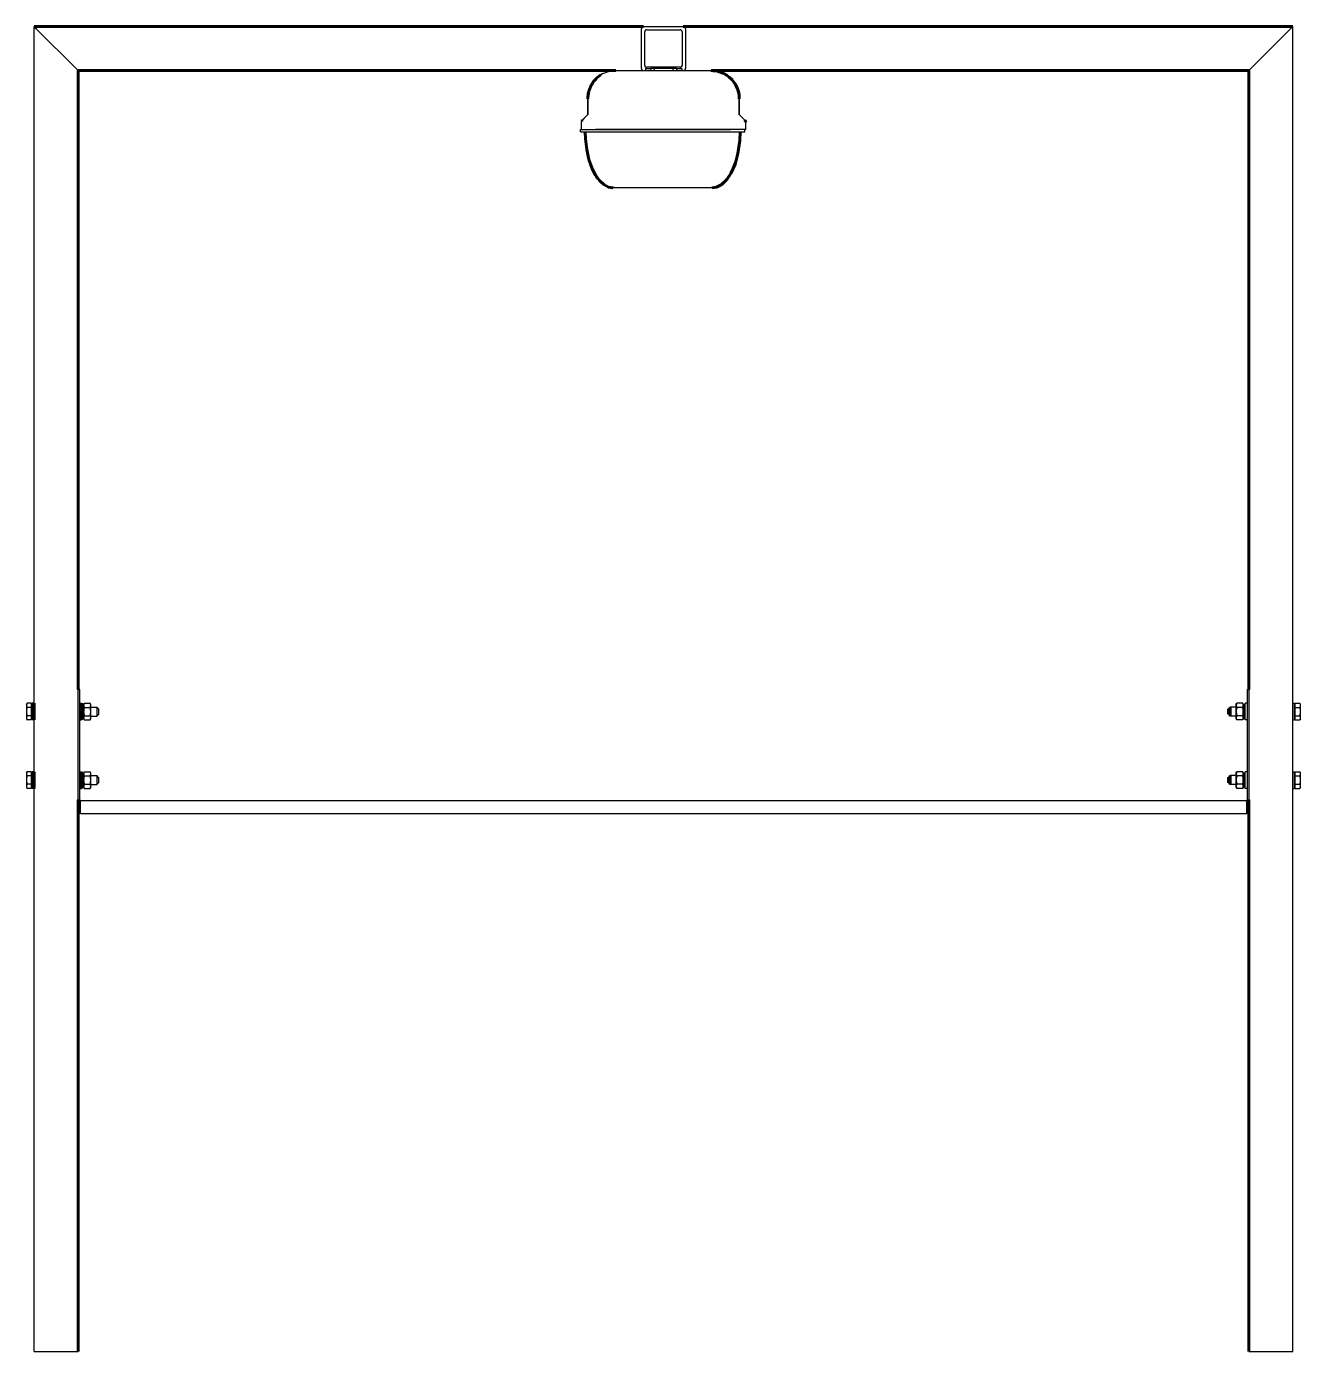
# Model space of a CAD drawing. Header units: millimetres. Extents: x -525 to 1904, y -2323 to 1284.
# Drawn here: x -521 to 633, y 84 to 1284 of the extents above; entities that cross this region are included whole.
import ezdxf

# ---------------------------------------------------------------- set-up
doc = ezdxf.new("R2010")
doc.units = ezdxf.units.MM
doc.linetypes.add('K5LT_BASIC', pattern=[0])
doc.layers.add('Системный слой (1)', color=7, linetype='Continuous', true_color=0x909090)

# ---------------------------------------------------------------- blocks, each defined once
blk = doc.blocks.new('U0')
at = {"layer": 'Системный слой (1)', "color": 5, "linetype": 'K5LT_BASIC', "lineweight": 60, "true_color": 0x0000ff}
for p, q in [((567.4, 601.7), (567.4, 604.1)), ((567.4, 599.3), (567.4, 601.7))]:
    blk.add_line(p, q, dxfattribs=at)
blk = doc.blocks.new('U1')
at = {"layer": 'Системный слой (1)', "color": 5, "linetype": 'K5LT_BASIC', "lineweight": 60, "true_color": 0x0000ff}
for p, q in [((569, 601.7), (569, 605.7)), ((569, 597.7), (569, 601.7))]:
    blk.add_line(p, q, dxfattribs=at)
blk = doc.blocks.new('U9')
at = {"layer": 'Системный слой (1)', "color": 5, "linetype": 'K5LT_BASIC', "lineweight": 60, "true_color": 0x0000ff}
for p, q in [((-514.2, 601.7), (-514.2, 609.2)), ((-514.2, 594.2), (-514.2, 601.7))]:
    blk.add_line(p, q, dxfattribs=at)
blk = doc.blocks.new('U10')
at = {"layer": 'Системный слой (1)', "color": 5, "linetype": 'K5LT_BASIC', "lineweight": 60, "true_color": 0x0000ff}
for p, q in [((-515.8, 601.7), (-515.8, 609.2)), ((-515.8, 594.2), (-515.8, 601.7))]:
    blk.add_line(p, q, dxfattribs=at)
blk = doc.blocks.new('U13')
at = {"layer": 'Системный слой (1)', "color": 5, "linetype": 'K5LT_BASIC', "lineweight": 60, "true_color": 0x0000ff}
for p, q in [((-514.2, 663.7), (-514.2, 671.2)), ((-514.2, 656.2), (-514.2, 663.7))]:
    blk.add_line(p, q, dxfattribs=at)
blk = doc.blocks.new('U14')
at = {"layer": 'Системный слой (1)', "color": 5, "linetype": 'K5LT_BASIC', "lineweight": 60, "true_color": 0x0000ff}
for p, q in [((-515.8, 663.7), (-515.8, 671.2)), ((-515.8, 656.2), (-515.8, 663.7))]:
    blk.add_line(p, q, dxfattribs=at)
blk = doc.blocks.new('U15')
at = {"layer": 'Системный слой (1)', "color": 5, "linetype": 'K5LT_BASIC', "lineweight": 60, "true_color": 0x0000ff}
for p, q in [((125.2, 1188.8), (124.9, 1180.9)), ((124.9, 1180.9), (123.2, 1169.1)), ((123.2, 1169.1), (120.6, 1159.5)), ((120.6, 1159.5), (116.8, 1151)), ((108.1, 1140.8), (103.9, 1138.7)), ((112.7, 1145), (108.1, 1140.8)), ((116.8, 1151), (112.7, 1145)), ((103.9, 1138.7), (99.8, 1138))]:
    blk.add_line(p, q, dxfattribs=at)
blk = doc.blocks.new('U16')
at = {"layer": 'Системный слой (1)', "color": 5, "linetype": 'K5LT_BASIC', "lineweight": 60, "true_color": 0x0000ff}
for p, q in [((-8.7, 1155.3), (-10.7, 1160.5)), ((-6.3, 1150.5), (-8.7, 1155.3)), ((-4.8, 1148.2), (-6.3, 1150.5)), ((-4.1, 1147.1), (-4.8, 1148.2)), ((-3.7, 1146.5), (-4.1, 1147.1)), ((-3.5, 1146.3), (-3.7, 1146.5)), ((-3.3, 1146.1), (-3.5, 1146.3)), ((-3.3, 1146), (-3.3, 1146.1)), ((-3.2, 1146), (-3.3, 1146)), ((-3.3, 1146), (-3.3, 1146)), ((-3.2, 1145.9), (-3.2, 1146)), ((-3.1, 1145.8), (-3.2, 1145.9)), ((-3.2, 1145.9), (-3.2, 1145.9)), ((-3.2, 1145.9), (-3.2, 1145.9)), ((-3.2, 1145.9), (-3.2, 1145.9)), ((-3.2, 1145.9), (-3.2, 1145.9)), ((-3.1, 1145.7), (-3.1, 1145.8)), ((-3.1, 1145.8), (-3.1, 1145.8)), ((-3.1, 1145.8), (-3.1, 1145.8)), ((-3.1, 1145.8), (-3.1, 1145.8)), ((-1.9, 1144.4), (-2, 1144.5)), ((1.7, 1141.1), (-1.9, 1144.4))]:
    blk.add_line(p, q, dxfattribs=at)
blk = doc.blocks.new('U17')
at = {"layer": 'Системный слой (1)', "color": 5, "linetype": 'K5LT_BASIC', "lineweight": 60, "true_color": 0x0000ff}
for p, q in [((-9.3, 1156.7), (-10.7, 1160.5)), ((-6.2, 1150.4), (-7.1, 1152)), ((-4.2, 1147.3), (-5.3, 1148.9))]:
    blk.add_line(p, q, dxfattribs=at)
blk = doc.blocks.new('U18')
at = {"layer": 'Системный слой (1)', "color": 5, "linetype": 'K5LT_BASIC', "lineweight": 60, "true_color": 0x0000ff}
for p, q in [((117.3, 1152), (120.8, 1160.3)), ((108.6, 1141.1), (112.1, 1144.4)), ((112.1, 1144.4), (112.2, 1144.5)), ((113.3, 1145.7), (113.4, 1145.8)), ((113.4, 1145.8), (113.4, 1145.9)), ((113.4, 1145.9), (113.4, 1145.9)), ((113.4, 1145.9), (113.4, 1145.9)), ((113.4, 1145.9), (113.5, 1145.9)), ((113.4, 1145.8), (113.4, 1145.8)), ((113.4, 1145.8), (113.4, 1145.8)), ((113.4, 1145.8), (113.4, 1145.8)), ((113.5, 1146), (113.6, 1146.1)), ((113.5, 1145.9), (113.5, 1146)), ((113.5, 1146), (113.5, 1146)), ((113.5, 1146), (113.5, 1146)), ((113.5, 1145.9), (113.5, 1145.9)), ((113.6, 1146.1), (113.7, 1146.3)), ((113.7, 1146.3), (113.9, 1146.5)), ((113.9, 1146.5), (114, 1146.7)), ((114.5, 1147.3), (115.5, 1148.9))]:
    blk.add_line(p, q, dxfattribs=at)
blk = doc.blocks.new('U19')
at = {"layer": 'Системный слой (1)', "color": 5, "linetype": 'K5LT_BASIC', "lineweight": 60, "true_color": 0x0000ff}
for p, q in [((-14.8, 1182.4), (-15, 1188.8)), ((-13.7, 1172.9), (-14.8, 1182.4)), ((-11.7, 1163.8), (-13.7, 1172.9)), ((-8.9, 1155.7), (-11.7, 1163.8)), ((-5.7, 1149.6), (-8.9, 1155.7)), ((-2.1, 1144.6), (-5.7, 1149.6)), ((1.7, 1141.1), (-2.1, 1144.6)), ((5.9, 1138.8), (1.7, 1141.1)), ((10.4, 1138), (5.9, 1138.8))]:
    blk.add_line(p, q, dxfattribs=at)
blk = doc.blocks.new('U20')
at = {"layer": 'Системный слой (1)', "color": 5, "linetype": 'K5LT_BASIC', "lineweight": 60, "true_color": 0x0000ff}
for p, q in [((-471.1, 671.2), (-471.1, 663.7)), ((-471.1, 663.7), (-471.1, 656.2))]:
    blk.add_line(p, q, dxfattribs=at)
blk = doc.blocks.new('U26')
at = {"layer": 'Системный слой (1)', "color": 5, "linetype": 'K5LT_BASIC', "lineweight": 60, "true_color": 0x0000ff}
for p, q in [((-471.1, 609.2), (-471.1, 601.7)), ((-471.1, 601.7), (-471.1, 594.2))]:
    blk.add_line(p, q, dxfattribs=at)
blk = doc.blocks.new('U27')
at = {"layer": 'Системный слой (1)', "color": 5, "linetype": 'K5LT_BASIC', "lineweight": 60, "true_color": 0x0000ff}
for q in [(129.6, 1199.2), (129.9, 1198.8)]:
    blk.add_line((129.9, 1198.8), q, dxfattribs=at)
blk = doc.blocks.new('U28')
at = {"layer": 'Системный слой (1)', "color": 5, "linetype": 'K5LT_BASIC', "lineweight": 60, "true_color": 0x0000ff}
for start, end in [(57.769, 90), (45.573, 45.8136)]:
    blk.add_arc((99.1, 1218.8), 25.4, start, end, dxfattribs=at)
blk = doc.blocks.new('U29')
at = {"layer": 'Системный слой (1)', "color": 5, "linetype": 'K5LT_BASIC', "lineweight": 60, "true_color": 0x0000ff}
for start, end in [(122.231, 149.4341), (149.4341, 180)]:
    blk.add_arc((12.7, 1218.8), 25.4, start, end, dxfattribs=at)
blk = doc.blocks.new('U30')
at = {"layer": 'Системный слой (1)', "color": 5, "linetype": 'K5LT_BASIC', "lineweight": 60, "true_color": 0x0000ff}
for p, q in [((112.6, 1240.3), (113, 1240)), ((114, 1239.3), (116.8, 1237)), ((118.9, 1234.6), (119.9, 1233.2))]:
    blk.add_line(p, q, dxfattribs=at)
blk = doc.blocks.new('U31')
at = {"layer": 'Системный слой (1)', "color": 5, "linetype": 'K5LT_BASIC', "lineweight": 60, "true_color": 0x0000ff}
for p, q in [((119.9, 1233.2), (118.9, 1234.6)), ((120.9, 1231.8), (120, 1233.1))]:
    blk.add_line(p, q, dxfattribs=at)
blk = doc.blocks.new('U32')
at = {"layer": 'Системный слой (1)', "color": 5, "linetype": 'K5LT_BASIC', "lineweight": 60, "true_color": 0x0000ff}
for start, end in [(57.76895923887196, 57.76904735709063), (0, 57.769)]:
    blk.add_arc((99.1, 1218.8), 25.4, start, end, dxfattribs=at)
blk = doc.blocks.new('U33')
at = {"layer": 'Системный слой (1)', "color": 5, "linetype": 'K5LT_BASIC', "lineweight": 60, "true_color": 0x0000ff}
for q in [(-18.2, 1198.8), (-17.8, 1199.2)]:
    blk.add_line((-17.8, 1199.2), q, dxfattribs=at)
blk = doc.blocks.new('U34')
at = {"layer": 'Системный слой (1)', "color": 5, "linetype": 'K5LT_BASIC', "lineweight": 60, "true_color": 0x0000ff}
for start, end in [(134.427, 135.573), (166.5686, 180), (149.2129, 153.1122)]:
    blk.add_arc((12.7, 1218.8), 25.4, start, end, dxfattribs=at)
blk = doc.blocks.new('U35')
at = {"layer": 'Системный слой (1)', "color": 5, "linetype": 'K5LT_BASIC', "lineweight": 60, "true_color": 0x0000ff}
for start, end in [(0.0008, 43.7811), (0, 0.0008)]:
    blk.add_arc((129, 1197.9), 1.27, start, end, dxfattribs=at)
blk = doc.blocks.new('U36')
at = {"layer": 'Системный слой (1)', "color": 5, "linetype": 'K5LT_BASIC', "lineweight": 60, "true_color": 0x0000ff}
for start, end in [(41.9284, 45.573), (0, 30.805)]:
    blk.add_arc((99.1, 1218.8), 25.4, start, end, dxfattribs=at)
blk = doc.blocks.new('U56')
at = {"layer": 'Системный слой (1)', "color": 5, "linetype": 'K5LT_BASIC', "lineweight": 60, "true_color": 0x0000ff}
for p, q in [((567.4, 663.7), (567.4, 666.1)), ((567.4, 661.3), (567.4, 663.7))]:
    blk.add_line(p, q, dxfattribs=at)
blk = doc.blocks.new('U57')
at = {"layer": 'Системный слой (1)', "color": 5, "linetype": 'K5LT_BASIC', "lineweight": 60, "true_color": 0x0000ff}
for p, q in [((569, 663.7), (569, 667.7)), ((569, 659.7), (569, 663.7))]:
    blk.add_line(p, q, dxfattribs=at)

msp = doc.modelspace()

# ---------------------------------------------------------------- linework, layer by layer
for p, q in [((-514.2, 1284.2), (-512.2, 1282.2)), ((-514.2, 84.2), (-514.2, 1284.2)), ((-512.2, 1282.2), (-514.2, 1284.2)), ((37.8, 1284.2), (73.8, 1284.2)), ((623.8, 1282.2), (625.8, 1284.2)), ((623.8, 1282.2), (625.8, 1284.2)), ((625.8, 84.2), (625.8, 1284.2)), ((-512.2, 1282.2), (-476.2, 1246.2)), ((-476.2, 1246.2), (-512.2, 1282.2)), ((35.8, 1246.2), (35.8, 1282.2)), ((38.8, 1249.2), (38.8, 1279.2)), ((40.8, 1281.2), (70.8, 1281.2)), ((72.8, 1279.2), (72.8, 1249.2)), ((75.8, 1282.2), (75.8, 1246.2)), ((587.8, 1246.2), (623.8, 1282.2)), ((623.8, 1282.2), (587.8, 1246.2)), ((-476.2, 1246.2), (-474.2, 1244.2)), ((-474.2, 1244.2), (-476.2, 1246.2)), ((-2.2, 1239.3), (-5, 1237)), ((12.7, 1244.2), (99.1, 1244.2)), ((39.5, 1246.1), (44.3, 1246.1)), ((39.5, 1246.1), (39.5, 1244.2)), ((70.8, 1247.2), (40.8, 1247.2)), ((44.3, 1246.1), (44.3, 1244.2)), ((47.4, 1246.1), (44.3, 1246.1)), ((47.4, 1246.1), (47.4, 1244.2)), ((64.3, 1246.1), (47.4, 1246.1)), ((67.5, 1246.1), (64.3, 1246.1)), ((64.3, 1246.1), (64.3, 1244.2)), ((67.5, 1246.1), (72.3, 1246.1)), ((67.5, 1246.1), (67.5, 1244.2)), ((72.3, 1246.1), (72.3, 1244.2)), ((585.8, 1244.2), (587.8, 1246.2)), ((585.8, 1244.2), (587.8, 1246.2)), ((-11.7, 1225.8), (-11.7, 1225.8)), ((-10.6, 1228.9), (-10.6, 1228.8)), ((-9.5, 1231.1), (-9.5, 1231.1)), ((118.9, 1234.6), (119.9, 1233.2)), ((-12.7, 1218.8), (-12.7, 1205.1)), ((-12.7, 1205.1), (-12.7, 1218.8)), ((124.5, 1205.1), (124.5, 1218.8)), ((124.5, 1218.8), (124.5, 1205.1)), ((-13.1, 1204.2), (-18.2, 1198.8)), ((-17.8, 1199.2), (-12.1, 1205.2)), ((-12.1, 1205.2), (-12.8, 1204.5)), ((123.9, 1205.2), (129.6, 1199.2)), ((-19.3, 1190.8), (-6.6, 1190.8)), ((-19.3, 1188.8), (-19.3, 1190.8)), ((-19.3, 1188.8), (-6.6, 1188.8)), ((-18.5, 1190.8), (-18.5, 1197.9)), ((-6.6, 1190.8), (116.8, 1190.8)), ((-6.6, 1188.8), (116.8, 1188.8)), ((117.6, 1190.8), (-5.8, 1190.8)), ((116.8, 1188.8), (129.5, 1188.8)), ((130.3, 1190.8), (117.6, 1190.8)), ((129.5, 1188.8), (129.5, 1190.8)), ((129.9, 1198.8), (129.6, 1199.2)), ((130.3, 1190.8), (130.3, 1197.9)), ((-14.8, 1182.4), (-14.8, 1182.4)), ((-14.8, 1182.4), (-14.8, 1182.4)), ((124.4, 1176), (123.9, 1172.7)), ((99.8, 1138), (10.4, 1138)), ((-474.2, 583.7), (-474.2, 683.7)), ((-472.7, 683.7), (-474.2, 683.7)), ((-472.7, 583.7), (-472.7, 683.7)), ((584.3, 683.7), (585.8, 683.7)), ((584.3, 683.7), (584.3, 583.7)), ((585.8, 683.7), (585.8, 583.7)), ((-521.1, 670.2), (-520.5, 671.2)), ((-521.1, 670.2), (-521.1, 669.3)), ((-521.1, 669.3), (-521.1, 663.7)), ((-521.1, 663.7), (-521.1, 658)), ((-516.4, 671.2), (-520.5, 671.2)), ((-516.4, 667.4), (-520.5, 667.4)), ((-516.4, 671.2), (-516.4, 669.3)), ((-515.8, 670.2), (-516.4, 670.2)), ((-516.4, 669.3), (-516.4, 667.4)), ((-516.4, 667.4), (-516.4, 663.7)), ((-516.4, 663.7), (-516.4, 659.9)), ((-514.2, 671.2), (-515.8, 671.2)), ((-472.7, 671.2), (-471.1, 671.2)), ((-471.1, 669.8), (-469.5, 669.8)), ((-469.5, 664.6), (-471.1, 664)), ((-469.5, 663.4), (-471.1, 662.8)), ((-469.5, 669.9), (-468.7, 671.2)), ((-469.5, 658.3), (-469.5, 669.9)), ((-468.7, 671.2), (-463.4, 671.2)), ((-468.7, 667.4), (-463.4, 667.4)), ((-462.7, 669.9), (-463.4, 671.2)), ((-462.7, 657.5), (-462.7, 669.9)), ((-462.7, 667.7), (-457.4, 667.7)), ((-457.4, 667.7), (-457.4, 659.7)), ((-455.8, 666.1), (-457.4, 667.7)), ((-455.8, 661.3), (-457.4, 659.7)), ((-455.8, 666.1), (-455.8, 661.3)), ((567.4, 666.1), (569, 667.7)), ((567.4, 661.3), (569, 659.7)), ((574.3, 667.7), (569, 667.7)), ((574.3, 669.9), (575.1, 671.2)), ((574.3, 669.9), (574.3, 669)), ((574.3, 669), (574.3, 657.5)), ((580.4, 671.2), (575.1, 671.2)), ((580.4, 667.4), (575.1, 667.4)), ((581.1, 669.9), (580.4, 671.2)), ((581.1, 669.9), (581.1, 657.5)), ((582.7, 669.8), (581.1, 669.8)), ((582.7, 656.2), (582.7, 671.2)), ((584.3, 671.2), (582.7, 671.2)), ((625.8, 671.2), (625.8, 656.2)), ((625.8, 671.2), (627.4, 671.2)), ((627.4, 671.2), (627.4, 656.2)), ((627.4, 670.2), (628, 670.2)), ((628, 671.2), (632.2, 671.2)), ((628, 669.3), (628, 671.2)), ((628, 667.4), (628, 669.3)), ((628, 667.4), (632.2, 667.4)), ((628, 663.7), (628, 667.4)), ((628, 659.9), (628, 663.7)), ((632.7, 670.2), (632.2, 671.2)), ((632.7, 669.3), (632.7, 670.2)), ((632.7, 663.7), (632.7, 669.3)), ((632.7, 658), (632.7, 663.7)), ((-521.1, 658), (-521.1, 657.2)), ((-521.1, 657.2), (-520.5, 656.2)), ((-516.4, 659.9), (-520.5, 659.9)), ((-516.4, 656.2), (-520.5, 656.2)), ((-516.4, 659.9), (-516.4, 658)), ((-516.4, 658), (-516.4, 656.2)), ((-515.8, 657.2), (-516.4, 657.2)), ((-514.2, 656.2), (-515.8, 656.2)), ((-472.7, 656.2), (-471.1, 656.2)), ((-471.1, 657.6), (-469.5, 657.6)), ((-469.5, 657.5), (-469.5, 658.3)), ((-469.5, 657.5), (-468.7, 656.2)), ((-468.7, 659.9), (-463.4, 659.9)), ((-468.7, 656.2), (-463.4, 656.2)), ((-462.7, 657.5), (-463.4, 656.2)), ((-462.7, 659.7), (-457.4, 659.7)), ((574.3, 659.7), (569, 659.7)), ((574.3, 657.5), (575.1, 656.2)), ((580.4, 659.9), (575.1, 659.9)), ((580.4, 656.2), (575.1, 656.2)), ((581.1, 657.5), (580.4, 656.2)), ((582.7, 657.6), (581.1, 657.6)), ((584.3, 656.2), (582.7, 656.2)), ((625.8, 656.2), (627.4, 656.2)), ((627.4, 657.2), (628, 657.2)), ((628, 658), (628, 659.9)), ((628, 659.9), (632.2, 659.9)), ((628, 656.2), (628, 658)), ((628, 656.2), (632.2, 656.2)), ((632.7, 657.2), (632.2, 656.2)), ((632.7, 657.2), (632.7, 658)), ((-521.1, 608.2), (-520.5, 609.2)), ((-521.1, 608.2), (-521.1, 607.3)), ((-521.1, 607.3), (-521.1, 601.7)), ((-521.1, 601.7), (-521.1, 596)), ((-516.4, 609.2), (-520.5, 609.2)), ((-516.4, 605.4), (-520.5, 605.4)), ((-516.4, 609.2), (-516.4, 607.3)), ((-515.8, 608.2), (-516.4, 608.2)), ((-516.4, 607.3), (-516.4, 605.4)), ((-516.4, 605.4), (-516.4, 601.7)), ((-516.4, 601.7), (-516.4, 597.9)), ((-514.2, 609.2), (-515.8, 609.2)), ((-472.7, 609.2), (-471.1, 609.2)), ((-471.1, 607.8), (-469.5, 607.8)), ((-469.5, 602.6), (-471.1, 602)), ((-469.5, 601.4), (-471.1, 600.8)), ((-469.5, 607.9), (-468.7, 609.2)), ((-469.5, 596.3), (-469.5, 607.9)), ((-468.7, 609.2), (-463.4, 609.2)), ((-468.7, 605.4), (-463.4, 605.4)), ((-462.7, 607.9), (-463.4, 609.2)), ((-462.7, 595.5), (-462.7, 607.9)), ((-462.7, 605.7), (-457.4, 605.7)), ((-457.4, 605.7), (-457.4, 597.7)), ((-455.8, 604.1), (-457.4, 605.7)), ((-455.8, 604.1), (-455.8, 599.3)), ((567.4, 604.1), (569, 605.7)), ((574.3, 605.7), (569, 605.7)), ((574.3, 607.9), (575.1, 609.2)), ((574.3, 607.9), (574.3, 607)), ((574.3, 607), (574.3, 595.5)), ((580.4, 609.2), (575.1, 609.2)), ((580.4, 605.4), (575.1, 605.4)), ((581.1, 607.9), (580.4, 609.2)), ((581.1, 607.9), (581.1, 595.5)), ((582.7, 607.8), (581.1, 607.8)), ((582.7, 594.2), (582.7, 609.2)), ((584.3, 609.2), (582.7, 609.2)), ((625.8, 609.2), (625.8, 594.2)), ((625.8, 609.2), (627.4, 609.2)), ((627.4, 609.2), (627.4, 594.2)), ((627.4, 608.2), (628, 608.2)), ((628, 609.2), (632.2, 609.2)), ((628, 607.3), (628, 609.2)), ((628, 605.4), (628, 607.3)), ((628, 605.4), (632.2, 605.4)), ((628, 601.7), (628, 605.4)), ((628, 597.9), (628, 601.7)), ((632.7, 608.2), (632.2, 609.2)), ((632.7, 607.3), (632.7, 608.2)), ((632.7, 601.7), (632.7, 607.3)), ((632.7, 596), (632.7, 601.7)), ((-521.1, 596), (-521.1, 595.2)), ((-521.1, 595.2), (-520.5, 594.2)), ((-516.4, 597.9), (-520.5, 597.9)), ((-516.4, 594.2), (-520.5, 594.2)), ((-516.4, 597.9), (-516.4, 596)), ((-516.4, 596), (-516.4, 594.2)), ((-515.8, 595.2), (-516.4, 595.2)), ((-514.2, 594.2), (-515.8, 594.2)), ((-472.7, 594.2), (-471.1, 594.2)), ((-471.1, 595.6), (-469.5, 595.6)), ((-469.5, 595.5), (-469.5, 596.3)), ((-469.5, 595.5), (-468.7, 594.2)), ((-468.7, 597.9), (-463.4, 597.9)), ((-468.7, 594.2), (-463.4, 594.2)), ((-462.7, 595.5), (-463.4, 594.2)), ((-462.7, 597.7), (-457.4, 597.7)), ((-455.8, 599.3), (-457.4, 597.7)), ((567.4, 599.3), (569, 597.7)), ((574.3, 597.7), (569, 597.7)), ((574.3, 595.5), (575.1, 594.2)), ((580.4, 597.9), (575.1, 597.9)), ((580.4, 594.2), (575.1, 594.2)), ((581.1, 595.5), (580.4, 594.2)), ((582.7, 595.6), (581.1, 595.6)), ((584.3, 594.2), (582.7, 594.2)), ((625.8, 594.2), (627.4, 594.2)), ((627.4, 595.2), (628, 595.2)), ((628, 596), (628, 597.9)), ((628, 597.9), (632.2, 597.9)), ((628, 594.2), (628, 596)), ((628, 594.2), (632.2, 594.2)), ((632.7, 595.2), (632.2, 594.2)), ((632.7, 595.2), (632.7, 596)), ((-472.7, 583.7), (-474.2, 583.7)), ((-472.2, 581.2), (-472.2, 583.2)), ((-472.2, 583.2), (583.8, 583.2)), ((-472.2, 571.2), (-472.2, 581.2)), ((583.8, 583.2), (583.8, 581.2)), ((583.8, 581.2), (583.8, 571.2)), ((584.3, 583.7), (585.8, 583.7)), ((583.8, 571.2), (-472.2, 571.2)), ((-514.2, 84.2), (-512.2, 84.2)), ((-512.2, 84.2), (-476.2, 84.2)), ((-476.2, 84.2), (-474.2, 84.2)), ((585.8, 84.2), (587.8, 84.2)), ((587.8, 84.2), (623.8, 84.2)), ((623.8, 84.2), (625.8, 84.2))]:
    msp.add_line(p, q)
at = {"linetype": 'K5LT_BASIC', "lineweight": 60}
for p, q in [((37.8, 1284.2), (-514.2, 1284.2)), ((625.8, 1284.2), (73.8, 1284.2)), ((-474.2, 683.7), (-474.2, 1244.2)), ((12.7, 1244.2), (-474.2, 1244.2)), ((585.8, 1244.2), (99.1, 1244.2)), ((585.8, 683.7), (585.8, 1244.2)), ((-474.2, 84.2), (-474.2, 583.7)), ((585.8, 84.2), (585.8, 583.7))]:
    msp.add_line(p, q, dxfattribs=at)
for centre, radius, start, end in [((37.8, 1282.2), 2, 90, 180), ((73.8, 1282.2), 2, 0, 90), ((40.8, 1279.2), 2, 90, 180), ((70.8, 1279.2), 2, 0, 90), ((40.8, 1249.2), 2, 180, 270), ((70.8, 1249.2), 2, 270, 0), ((12.7, 1218.8), 25.4, 134.2069, 134.427), ((12.7, 1218.8), 25.4, 90, 122.231), ((37.8, 1246.2), 2, 180, 270), ((73.8, 1246.2), 2, 270, 0), ((99.1, 1218.8), 25.4, 57.769, 90), ((-14, 1205.1), 1.27, 316.2189, 0), ((-14, 1205.1), 1.27, 316.2189, 0), ((125.7, 1205.1), 1.27, 180, 223.7805), ((125.7, 1205.1), 1.27, 180, 223.7811), ((-17.3, 1197.9), 1.27, 136.2189, 180), ((-17.3, 1197.9), 1.27, 147.6078, 180), ((129, 1197.9), 1.27, 0, 30.4487), ((-472.2, 583.7), 2, 180, 270), ((-472.2, 583.7), 0.5, 180, 270), ((583.8, 583.7), 2, 270, 0), ((583.8, 583.7), 0.5, 270, 0)]:
    msp.add_arc(centre, radius, start, end)
for points, knots in [([(-2.2, 1239.3), (-2.2, 1239.3), (-2.3, 1239.3), (-2.4, 1239.2), (-2.4, 1239.2), (-2.5, 1239.1), (-2.6, 1239.1), (-2.8, 1238.9), (-3, 1238.8), (-3.4, 1238.4), (-3.7, 1238.2), (-4.5, 1237.5), (-5, 1237), (-5.9, 1236.1), (-6.4, 1235.6), (-7.2, 1234.6), (-7.6, 1234), (-8, 1233.4), (-8.1, 1233.3), (-8.2, 1233.2)], [2.045923, 2.045923, 2.045923, 2.045923, 2.197641, 2.197641, 2.415115, 2.415115, 2.758533, 2.758533, 3.445369, 3.445369, 4.819041, 4.819041, 7.419041, 7.419041, 10.019041, 10.019041, 12.538934, 12.538934, 13, 13, 13, 13]), ([(112.6, 1240.3), (112.6, 1240.3), (112.6, 1240.3), (112.7, 1240.2), (112.7, 1240.2), (112.8, 1240.1), (112.9, 1240.1), (113, 1240), (113.1, 1239.9), (113.4, 1239.8), (113.6, 1239.6), (114.1, 1239.2), (114.5, 1239), (115.4, 1238.2), (115.9, 1237.8), (116.9, 1236.9), (117.4, 1236.4), (118.3, 1235.4), (118.7, 1234.9), (119.3, 1234.1), (119.5, 1233.8), (119.8, 1233.4), (119.9, 1233.3), (119.9, 1233.2)], [0.000053, 0.000053, 0.000053, 0.000053, 0.007778, 0.007778, 0.230942, 0.230942, 0.462042, 0.462042, 0.924242, 0.924242, 1.848643, 1.848643, 3.697444, 3.697444, 6.497444, 6.497444, 9.297444, 9.297444, 12.097444, 12.097444, 13.503492, 13.503492, 14, 14, 14, 14]), ([(-7.2, 1234.6), (-7.3, 1234.4), (-7.4, 1234.3), (-7.7, 1234), (-7.8, 1233.8), (-8.1, 1233.4), (-8.2, 1233.2), (-8.5, 1232.8), (-8.6, 1232.5), (-9, 1231.9), (-9.3, 1231.5), (-9.5, 1231.1)], [0, 0, 0, 0, 1.168484, 1.168484, 2.336968, 2.336968, 3.739825, 3.739825, 5.339825, 5.339825, 8, 8, 8, 8]), ([(-9.2, 1231.7), (-9.2, 1231.7), (-9.2, 1231.7), (-9.1, 1231.7), (-9.1, 1231.8), (-9.1, 1231.8), (-9.1, 1231.8), (-9.1, 1231.8), (-9.1, 1231.8), (-9.1, 1231.8), (-9.1, 1231.9), (-9, 1231.9), (-9, 1231.9), (-9, 1232), (-9, 1232), (-9, 1232), (-8.9, 1232.1), (-8.9, 1232.1), (-8.9, 1232.1), (-8.9, 1232.2), (-8.9, 1232.2), (-8.8, 1232.2), (-8.8, 1232.3), (-8.8, 1232.3), (-8.8, 1232.3), (-8.8, 1232.4), (-8.7, 1232.4), (-8.7, 1232.4), (-8.7, 1232.5), (-8.6, 1232.6), (-8.6, 1232.6), (-8.5, 1232.8), (-8.4, 1232.9), (-8.2, 1233.2), (-8.1, 1233.4), (-7.7, 1234), (-7.4, 1234.3), (-7.1, 1234.7)], [0.184282, 0.184282, 0.184282, 0.184282, 0.567868, 0.567868, 0.764035, 0.764035, 0.960201, 0.960201, 1.352534, 1.352534, 1.944005, 1.944005, 2.535476, 2.535476, 3.126947, 3.126947, 3.718417, 3.718417, 4.309888, 4.309888, 4.901359, 4.901359, 5.49283, 5.49283, 6.084301, 6.084301, 6.675771, 6.675771, 7.267242, 7.267242, 9.393632, 9.393632, 12.051163, 12.051163, 17.366223, 17.366223, 28, 28, 28, 28]), ([(118.8, 1234.7), (119, 1234.5), (119.1, 1234.3), (119.5, 1233.9), (119.6, 1233.7), (119.9, 1233.3), (120.1, 1233), (120.4, 1232.6), (120.5, 1232.3), (120.9, 1231.8), (121.1, 1231.4), (121.3, 1231.1)], [0, 0, 0, 0, 1.080976, 1.080976, 2.161739, 2.161739, 3.242503, 3.242503, 4.442503, 4.442503, 6, 6, 6, 6]), ([(130.1, 1198.6), (130.1, 1198.6), (130.1, 1198.7), (130.1, 1198.7), (130, 1198.7), (130, 1198.7), (130, 1198.8), (130, 1198.8), (130, 1198.8), (129.9, 1198.8), (130, 1198.8), (129.9, 1198.8)], [0.384182, 0.384182, 0.384182, 0.384182, 0.768362, 0.768362, 1.368362, 1.368362, 1.968362, 1.968362, 2.568362, 2.568362, 2.999871, 2.999871, 2.999871, 2.999871]), ([(-14.7, 1180.9), (-14.6, 1180.3), (-14.6, 1179.8), (-14.5, 1178.7), (-14.4, 1178.2), (-14.3, 1177.1), (-14.2, 1176.5), (-14, 1174.9), (-13.9, 1173.8), (-13.7, 1172.7)], [0, 0, 0, 0, 2, 2, 4, 4, 6, 6, 10, 10, 10, 10]), ([(-14.7, 1180.9), (-14.6, 1180.3), (-14.6, 1179.8), (-14.5, 1178.7), (-14.4, 1178.2), (-14.3, 1177.1), (-14.2, 1176.5), (-14, 1174.9), (-13.9, 1173.8), (-13.7, 1172.7)], [0, 0, 0, 0, 2, 2, 4, 4, 6, 6, 10, 10, 10, 10]), ([(124.9, 1180.9), (124.9, 1180.3), (124.8, 1179.8), (124.7, 1178.7), (124.7, 1178.2), (124.5, 1177.1), (124.5, 1176.5), (124.3, 1174.9), (124.1, 1173.8), (123.9, 1172.7)], [0, 0, 0, 0, 2, 2, 4, 4, 6, 6, 10, 10, 10, 10]), ([(-12.5, 1166.9), (-12.5, 1166.9), (-12.5, 1166.9), (-12.5, 1167), (-12.6, 1167.1), (-12.6, 1167.2)], [22.64635, 22.64635, 22.64635, 22.64635, 25.2, 25.2, 42, 42, 42, 42]), ([(-10.6, 1160.3), (-10.6, 1160.3), (-10.6, 1160.3), (-10.6, 1160.4), (-10.6, 1160.4), (-10.7, 1160.5), (-10.7, 1160.5), (-10.7, 1160.6)], [6.07661, 6.07661, 6.07661, 6.07661, 12, 12, 18, 18, 30, 30, 30, 30]), ([(-6.2, 1150.4), (-6.3, 1150.5), (-6.3, 1150.6), (-6.4, 1150.7), (-6.4, 1150.7), (-6.4, 1150.8), (-6.5, 1150.8), (-6.5, 1150.9), (-6.5, 1150.9), (-6.5, 1150.9), (-6.5, 1150.9), (-6.5, 1150.9), (-6.5, 1151), (-6.5, 1151), (-6.5, 1151), (-6.6, 1151), (-6.6, 1151), (-6.6, 1151), (-6.6, 1151), (-6.6, 1151.1), (-6.6, 1151.1), (-6.6, 1151.1), (-6.6, 1151.1), (-6.6, 1151.1), (-6.6, 1151.1), (-6.6, 1151.1), (-6.6, 1151.1), (-6.6, 1151.1), (-6.6, 1151.1), (-6.6, 1151.1), (-6.6, 1151.1), (-6.6, 1151.2), (-6.6, 1151.2), (-6.6, 1151.2), (-6.6, 1151.2), (-6.7, 1151.2), (-6.7, 1151.2), (-6.7, 1151.2), (-6.7, 1151.2), (-6.7, 1151.2), (-6.7, 1151.2), (-6.7, 1151.3), (-6.7, 1151.3), (-6.7, 1151.3), (-6.7, 1151.3), (-6.7, 1151.3), (-6.7, 1151.3), (-6.7, 1151.3), (-6.7, 1151.4), (-6.8, 1151.4), (-6.8, 1151.4), (-6.8, 1151.4), (-6.8, 1151.4), (-6.8, 1151.4), (-6.8, 1151.5), (-6.8, 1151.5), (-6.8, 1151.5), (-6.9, 1151.6), (-6.9, 1151.6), (-6.9, 1151.7), (-6.9, 1151.7), (-7, 1151.7), (-7, 1151.8), (-7, 1151.8), (-7, 1151.8), (-7, 1151.8), (-7, 1151.9), (-7.1, 1151.9), (-7.1, 1152), (-7.1, 1152)], [0, 0, 0, 0, 19.553509, 19.553509, 29.465975, 29.465975, 36.658389, 36.658389, 41.130775, 41.130775, 44.63035, 44.63035, 48.129925, 48.129925, 50.682697, 50.682697, 53.131943, 53.131943, 55.58119, 55.58119, 55.83145, 55.83145, 58.183595, 58.183595, 59.447055, 59.447055, 60.710516, 60.710516, 61.973976, 61.973976, 63.235939, 63.235939, 64.494263, 64.494263, 65.745517, 65.745517, 68.248026, 68.248026, 70.726199, 70.726199, 73.166375, 73.166375, 75.547466, 75.547466, 76.921616, 76.921616, 80.581509, 80.581509, 81.673579, 81.673579, 86.425542, 86.425542, 87.36204, 87.36204, 93.0505, 93.0505, 96.761661, 96.761661, 106.161282, 106.161282, 115.560904, 115.560904, 118.096645, 118.096645, 121.550701, 121.550701, 128.458812, 128.458812, 140, 140, 140, 140]), ([(110, 1142.3), (110.1, 1142.3), (110.1, 1142.4), (110.3, 1142.6), (110.5, 1142.7), (110.8, 1143), (111, 1143.2), (111.6, 1143.7), (111.9, 1144.2), (112.8, 1145.2), (113.4, 1145.8), (114.4, 1147.2), (115, 1148.1), (116.2, 1150), (116.9, 1151.1), (118.3, 1153.8), (119, 1155.4), (120.1, 1158.2), (120.5, 1159.4), (120.9, 1160.5)], [5.087136, 5.087136, 5.087136, 5.087136, 5.199373, 5.199373, 5.457497, 5.457497, 5.827858, 5.827858, 6.56858, 6.56858, 7.668381, 7.668381, 9.08717, 9.08717, 10.882597, 10.882597, 13.307252, 13.307252, 15, 15, 15, 15]), ([(-5.1, 1148.6), (-5.1, 1148.6), (-5.2, 1148.7), (-5.2, 1148.8), (-5.3, 1148.8), (-5.3, 1148.9)], [19.109776, 19.109776, 19.109776, 19.109776, 25.2, 25.2, 42, 42, 42, 42]), ([(9.5, 1138), (9.5, 1138), (9.5, 1138), (9.4, 1138), (9.4, 1138), (9.4, 1138), (9.4, 1138), (9.4, 1138), (9.3, 1138), (9.3, 1138.1), (9.3, 1138.1), (9.3, 1138.1), (9.3, 1138.1), (9.2, 1138.1), (9.2, 1138.1), (9.2, 1138.1), (9.2, 1138.1), (9.2, 1138.1)], [0.240177, 0.240177, 0.240177, 0.240177, 0.394719, 0.394719, 0.649954, 0.649954, 0.905189, 0.905189, 1.160425, 1.160425, 1.41566, 1.41566, 1.670895, 1.670895, 1.926131, 1.926131, 2.022097, 2.022097, 2.022097, 2.022097]), ([(99.8, 1138), (99.9, 1138), (99.9, 1138), (99.9, 1138), (100, 1138), (100, 1138), (100, 1138), (100, 1138), (99.9, 1138), (100, 1138), (99.9, 1138), (100, 1138), (100, 1138), (100.2, 1138), (100.4, 1138), (100.6, 1138), (100.6, 1138), (100.7, 1138)], [0.019836, 0.019836, 0.019836, 0.019836, 0.028131, 0.028131, 0.056261, 0.056261, 0.112522, 0.112522, 0.225044, 0.225044, 0.450089, 0.450089, 0.900178, 0.900178, 1.505803, 1.505803, 1.811349, 1.811349, 1.811349, 1.811349]), ([(-520.5, 671.2), (-520.6, 671), (-520.7, 670.7), (-520.9, 670.3), (-521, 669.9), (-521, 669.6), (-521.1, 669.4), (-521.1, 669.3)], [0, 0, 0, 0, 2.453375, 3.958634, 5.475348, 6.487941, 8, 8, 8, 8]), ([(-521.1, 669.3), (-521.1, 669.2), (-521, 669), (-521, 668.6), (-520.9, 668.3), (-520.7, 667.9), (-520.6, 667.6), (-520.5, 667.4)], [0, 0, 0, 0, 1.618857, 2.682247, 4.226167, 6.175998, 8, 8, 8, 8]), ([(-520.5, 667.4), (-520.6, 667.1), (-520.7, 666.5), (-520.9, 665.7), (-521, 665.1), (-521, 664.6), (-521.1, 664.2), (-521.1, 663.8), (-521.1, 663.7)], [0, 0, 0, 0, 2.202273, 4.453464, 5.590861, 6.729035, 7.867647, 9, 9, 9, 9]), ([(-521.1, 663.7), (-521.1, 663.4), (-521, 663), (-521, 662.3), (-520.9, 661.6), (-520.7, 660.8), (-520.6, 660.2), (-520.5, 659.9)], [0, 0, 0, 0, 1.618857, 2.682247, 4.226167, 6.175998, 8, 8, 8, 8]), ([(-468.7, 671.2), (-468.8, 670.9), (-469, 670.6), (-469.2, 670.1), (-469.2, 669.8), (-469.3, 669.6), (-469.3, 669.3), (-469.3, 669), (-469.2, 668.6), (-469.1, 668.3), (-468.9, 667.9), (-468.8, 667.6), (-468.7, 667.4)], [0, 0, 0, 0, 2.51062, 3.711027, 4.659642, 5.638085, 6.64947, 7.686456, 8.740513, 9.802857, 11.460964, 13, 13, 13, 13]), ([(-468.7, 667.4), (-468.8, 667), (-469, 666.3), (-469.2, 665.4), (-469.2, 664.7), (-469.3, 664.2), (-469.3, 663.7), (-469.3, 663.1), (-469.2, 662.6), (-469.1, 662), (-469, 661.1), (-468.8, 660.4), (-468.7, 659.9)], [0, 0, 0, 0, 2.51062, 3.711027, 4.659642, 5.638085, 6.64947, 7.339566, 8.38782, 9.447534, 10.513499, 13, 13, 13, 13]), ([(-463.4, 667.4), (-463.3, 667.7), (-463.1, 668), (-463, 668.5), (-462.9, 668.8), (-462.9, 669.1), (-462.8, 669.4), (-462.9, 669.7), (-462.9, 670), (-463, 670.3), (-463.2, 670.7), (-463.3, 671), (-463.4, 671.2)], [0, 0, 0, 0, 2.51062, 3.711027, 4.659642, 5.638085, 6.64947, 7.686456, 8.740513, 9.802857, 11.460964, 13, 13, 13, 13]), ([(-463.4, 659.9), (-463.3, 660.4), (-463.1, 661.1), (-463, 662), (-462.9, 662.6), (-462.9, 663.2), (-462.8, 663.7), (-462.9, 664.2), (-462.9, 664.8), (-463, 665.4), (-463.1, 666.3), (-463.3, 667), (-463.4, 667.4)], [0, 0, 0, 0, 2.51062, 3.711027, 4.659642, 5.638085, 6.64947, 7.339566, 8.38782, 9.447534, 10.513499, 13, 13, 13, 13]), ([(575.1, 671.2), (575, 671), (574.8, 670.7), (574.7, 670.3), (574.6, 669.9), (574.5, 669.6), (574.5, 669.4), (574.5, 669.3)], [0, 0, 0, 0, 2.453596, 3.958844, 5.475631, 6.489214, 8, 8, 8, 8]), ([(574.5, 669.3), (574.5, 669.2), (574.5, 669), (574.6, 668.7), (574.7, 668.4), (574.8, 667.9), (575, 667.6), (575.1, 667.4)], [0, 0, 0, 0, 1.376477, 2.324503, 3.806614, 5.876682, 8, 8, 8, 8]), ([(575.1, 667.4), (575, 667), (574.8, 666.3), (574.6, 665.4), (574.6, 664.7), (574.5, 664.2), (574.5, 663.7), (574.5, 663.1), (574.6, 662.6), (574.7, 662), (574.8, 661.1), (575, 660.4), (575.1, 659.9)], [0, 0, 0, 0, 2.51062, 3.711027, 4.659642, 5.638085, 6.64947, 7.339566, 8.38782, 9.447534, 10.513499, 13, 13, 13, 13]), ([(580.4, 667.4), (580.5, 667.7), (580.7, 668), (580.8, 668.5), (580.9, 668.8), (580.9, 669.1), (581, 669.4), (580.9, 669.7), (580.9, 670), (580.8, 670.3), (580.6, 670.7), (580.5, 671), (580.4, 671.2)], [0, 0, 0, 0, 2.51062, 3.711027, 4.659642, 5.638085, 6.64947, 7.686456, 8.740513, 9.802857, 11.460964, 13, 13, 13, 13]), ([(580.4, 659.9), (580.5, 660.4), (580.7, 661.1), (580.8, 662), (580.9, 662.6), (580.9, 663.2), (581, 663.7), (580.9, 664.2), (580.9, 664.8), (580.8, 665.4), (580.7, 666.3), (580.5, 667), (580.4, 667.4)], [0, 0, 0, 0, 2.51062, 3.711027, 4.659642, 5.638085, 6.64947, 7.339566, 8.38782, 9.447534, 10.513499, 13, 13, 13, 13]), ([(632.7, 669.3), (632.7, 669.4), (632.7, 669.6), (632.7, 670), (632.6, 670.3), (632.4, 670.8), (632.2, 671), (632.2, 671.2)], [0, 0, 0, 0, 1.618857, 2.682247, 4.226167, 6.175998, 8, 8, 8, 8]), ([(632.2, 667.4), (632.3, 667.6), (632.4, 667.9), (632.6, 668.3), (632.7, 668.7), (632.7, 669), (632.7, 669.2), (632.7, 669.3)], [0, 0, 0, 0, 2.453375, 3.958634, 5.475348, 6.487941, 8, 8, 8, 8]), ([(632.7, 663.7), (632.7, 663.9), (632.7, 664.4), (632.7, 665), (632.6, 665.7), (632.4, 666.6), (632.2, 667.1), (632.2, 667.4)], [0, 0, 0, 0, 1.618857, 2.682247, 4.226167, 6.175998, 8, 8, 8, 8]), ([(632.2, 659.9), (632.2, 660.2), (632.4, 660.8), (632.6, 661.6), (632.7, 662.2), (632.7, 662.7), (632.7, 663.2), (632.7, 663.5), (632.7, 663.7)], [0, 0, 0, 0, 2.202273, 4.453464, 5.590861, 6.729035, 7.867647, 9, 9, 9, 9]), ([(-520.5, 659.9), (-520.6, 659.7), (-520.7, 659.4), (-520.9, 659), (-521, 658.7), (-521, 658.4), (-521.1, 658.2), (-521.1, 658)], [0, 0, 0, 0, 2.453375, 3.958634, 5.475348, 6.487941, 8, 8, 8, 8]), ([(-521.1, 658), (-521.1, 657.9), (-521, 657.7), (-521, 657.4), (-520.9, 657), (-520.7, 656.6), (-520.6, 656.3), (-520.5, 656.2)], [0, 0, 0, 0, 1.618857, 2.682247, 4.226167, 6.175998, 8, 8, 8, 8]), ([(-468.7, 659.9), (-468.8, 659.7), (-469, 659.4), (-469.1, 659), (-469.2, 658.7), (-469.3, 658.4), (-469.3, 658.2), (-469.3, 658)], [0, 0, 0, 0, 2.453596, 3.958844, 5.475631, 6.489214, 8, 8, 8, 8]), ([(-469.3, 658), (-469.3, 657.9), (-469.3, 657.8), (-469.2, 657.5), (-469.1, 657.1), (-469, 656.7), (-468.8, 656.3), (-468.7, 656.2)], [0, 0, 0, 0, 1.376477, 2.324503, 3.806614, 5.876682, 8, 8, 8, 8]), ([(-463.4, 656.2), (-463.3, 656.4), (-463.1, 656.8), (-463, 657.2), (-462.9, 657.5), (-462.9, 657.8), (-462.8, 658.1), (-462.9, 658.4), (-462.9, 658.7), (-463, 659.1), (-463.2, 659.5), (-463.3, 659.8), (-463.4, 659.9)], [0, 0, 0, 0, 2.51062, 3.711027, 4.659642, 5.638085, 6.64947, 7.686456, 8.740513, 9.802857, 11.460964, 13, 13, 13, 13]), ([(575.1, 659.9), (575, 659.7), (574.8, 659.3), (574.6, 658.9), (574.6, 658.6), (574.5, 658.3), (574.5, 658), (574.5, 657.7), (574.6, 657.4), (574.7, 657), (574.9, 656.6), (575, 656.3), (575.1, 656.2)], [0, 0, 0, 0, 2.51062, 3.711027, 4.659642, 5.638085, 6.64947, 7.686456, 8.740513, 9.802857, 11.460964, 13, 13, 13, 13]), ([(580.4, 656.2), (580.5, 656.4), (580.7, 656.8), (580.8, 657.2), (580.9, 657.5), (580.9, 657.8), (581, 658.1), (580.9, 658.4), (580.9, 658.7), (580.8, 659.1), (580.6, 659.5), (580.5, 659.8), (580.4, 659.9)], [0, 0, 0, 0, 2.51062, 3.711027, 4.659642, 5.638085, 6.64947, 7.686456, 8.740513, 9.802857, 11.460964, 13, 13, 13, 13]), ([(632.7, 658), (632.7, 658.2), (632.7, 658.4), (632.7, 658.7), (632.6, 659.1), (632.4, 659.5), (632.2, 659.8), (632.2, 659.9)], [0, 0, 0, 0, 1.618857, 2.682247, 4.226167, 6.175998, 8, 8, 8, 8]), ([(632.2, 656.2), (632.3, 656.4), (632.4, 656.7), (632.6, 657.1), (632.7, 657.4), (632.7, 657.7), (632.7, 657.9), (632.7, 658)], [0, 0, 0, 0, 2.453375, 3.958634, 5.475348, 6.487941, 8, 8, 8, 8]), ([(-520.5, 609.2), (-520.6, 609), (-520.7, 608.7), (-520.9, 608.3), (-521, 607.9), (-521, 607.6), (-521.1, 607.4), (-521.1, 607.3)], [0, 0, 0, 0, 2.453375, 3.958634, 5.475348, 6.487941, 8, 8, 8, 8]), ([(-521.1, 607.3), (-521.1, 607.2), (-521, 607), (-521, 606.6), (-520.9, 606.3), (-520.7, 605.9), (-520.6, 605.6), (-520.5, 605.4)], [0, 0, 0, 0, 1.618857, 2.682247, 4.226167, 6.175998, 8, 8, 8, 8]), ([(-520.5, 605.4), (-520.6, 605.1), (-520.7, 604.5), (-520.9, 603.7), (-521, 603.1), (-521, 602.6), (-521.1, 602.2), (-521.1, 601.8), (-521.1, 601.7)], [0, 0, 0, 0, 2.202273, 4.453464, 5.590861, 6.729035, 7.867647, 9, 9, 9, 9]), ([(-521.1, 601.7), (-521.1, 601.4), (-521, 601), (-521, 600.3), (-520.9, 599.6), (-520.7, 598.8), (-520.6, 598.2), (-520.5, 597.9)], [0, 0, 0, 0, 1.618857, 2.682247, 4.226167, 6.175998, 8, 8, 8, 8]), ([(-468.7, 609.2), (-468.8, 608.9), (-469, 608.6), (-469.2, 608.1), (-469.2, 607.8), (-469.3, 607.6), (-469.3, 607.3), (-469.3, 607), (-469.2, 606.6), (-469.1, 606.3), (-468.9, 605.9), (-468.8, 605.6), (-468.7, 605.4)], [0, 0, 0, 0, 2.51062, 3.711027, 4.659642, 5.638085, 6.64947, 7.686456, 8.740513, 9.802857, 11.460964, 13, 13, 13, 13]), ([(-468.7, 605.4), (-468.8, 605), (-469, 604.3), (-469.2, 603.4), (-469.2, 602.7), (-469.3, 602.2), (-469.3, 601.7), (-469.3, 601.1), (-469.2, 600.6), (-469.1, 600), (-469, 599.1), (-468.8, 598.4), (-468.7, 597.9)], [0, 0, 0, 0, 2.51062, 3.711027, 4.659642, 5.638085, 6.64947, 7.339566, 8.38782, 9.447534, 10.513499, 13, 13, 13, 13]), ([(-463.4, 605.4), (-463.3, 605.7), (-463.1, 606), (-463, 606.5), (-462.9, 606.8), (-462.9, 607.1), (-462.8, 607.4), (-462.9, 607.7), (-462.9, 608), (-463, 608.3), (-463.2, 608.7), (-463.3, 609), (-463.4, 609.2)], [0, 0, 0, 0, 2.51062, 3.711027, 4.659642, 5.638085, 6.64947, 7.686456, 8.740513, 9.802857, 11.460964, 13, 13, 13, 13]), ([(-463.4, 597.9), (-463.3, 598.4), (-463.1, 599.1), (-463, 600), (-462.9, 600.6), (-462.9, 601.2), (-462.8, 601.7), (-462.9, 602.2), (-462.9, 602.8), (-463, 603.4), (-463.1, 604.3), (-463.3, 605), (-463.4, 605.4)], [0, 0, 0, 0, 2.51062, 3.711027, 4.659642, 5.638085, 6.64947, 7.339566, 8.38782, 9.447534, 10.513499, 13, 13, 13, 13]), ([(575.1, 609.2), (575, 609), (574.8, 608.7), (574.7, 608.3), (574.6, 607.9), (574.5, 607.6), (574.5, 607.4), (574.5, 607.3)], [0, 0, 0, 0, 2.453596, 3.958844, 5.475631, 6.489214, 8, 8, 8, 8]), ([(574.5, 607.3), (574.5, 607.2), (574.5, 607), (574.6, 606.7), (574.7, 606.4), (574.8, 605.9), (575, 605.6), (575.1, 605.4)], [0, 0, 0, 0, 1.376477, 2.324503, 3.806614, 5.876682, 8, 8, 8, 8]), ([(575.1, 605.4), (575, 605), (574.8, 604.3), (574.6, 603.4), (574.6, 602.7), (574.5, 602.2), (574.5, 601.7), (574.5, 601.1), (574.6, 600.6), (574.7, 600), (574.8, 599.1), (575, 598.4), (575.1, 597.9)], [0, 0, 0, 0, 2.51062, 3.711027, 4.659642, 5.638085, 6.64947, 7.339566, 8.38782, 9.447534, 10.513499, 13, 13, 13, 13]), ([(580.4, 605.4), (580.5, 605.7), (580.7, 606), (580.8, 606.5), (580.9, 606.8), (580.9, 607.1), (581, 607.4), (580.9, 607.7), (580.9, 608), (580.8, 608.3), (580.6, 608.7), (580.5, 609), (580.4, 609.2)], [0, 0, 0, 0, 2.51062, 3.711027, 4.659642, 5.638085, 6.64947, 7.686456, 8.740513, 9.802857, 11.460964, 13, 13, 13, 13]), ([(580.4, 597.9), (580.5, 598.4), (580.7, 599.1), (580.8, 600), (580.9, 600.6), (580.9, 601.2), (581, 601.7), (580.9, 602.2), (580.9, 602.8), (580.8, 603.4), (580.7, 604.3), (580.5, 605), (580.4, 605.4)], [0, 0, 0, 0, 2.51062, 3.711027, 4.659642, 5.638085, 6.64947, 7.339566, 8.38782, 9.447534, 10.513499, 13, 13, 13, 13]), ([(632.7, 607.3), (632.7, 607.4), (632.7, 607.6), (632.7, 608), (632.6, 608.3), (632.4, 608.8), (632.2, 609), (632.2, 609.2)], [0, 0, 0, 0, 1.618857, 2.682247, 4.226167, 6.175998, 8, 8, 8, 8]), ([(632.2, 605.4), (632.3, 605.6), (632.4, 605.9), (632.6, 606.3), (632.7, 606.7), (632.7, 607), (632.7, 607.2), (632.7, 607.3)], [0, 0, 0, 0, 2.453375, 3.958634, 5.475348, 6.487941, 8, 8, 8, 8]), ([(632.7, 601.7), (632.7, 601.9), (632.7, 602.4), (632.7, 603), (632.6, 603.7), (632.4, 604.6), (632.2, 605.1), (632.2, 605.4)], [0, 0, 0, 0, 1.618857, 2.682247, 4.226167, 6.175998, 8, 8, 8, 8]), ([(632.2, 597.9), (632.2, 598.2), (632.4, 598.8), (632.6, 599.6), (632.7, 600.2), (632.7, 600.7), (632.7, 601.2), (632.7, 601.5), (632.7, 601.7)], [0, 0, 0, 0, 2.202273, 4.453464, 5.590861, 6.729035, 7.867647, 9, 9, 9, 9]), ([(-520.5, 597.9), (-520.6, 597.7), (-520.7, 597.4), (-520.9, 597), (-521, 596.7), (-521, 596.4), (-521.1, 596.2), (-521.1, 596)], [0, 0, 0, 0, 2.453375, 3.958634, 5.475348, 6.487941, 8, 8, 8, 8]), ([(-521.1, 596), (-521.1, 595.9), (-521, 595.7), (-521, 595.4), (-520.9, 595), (-520.7, 594.6), (-520.6, 594.3), (-520.5, 594.2)], [0, 0, 0, 0, 1.618857, 2.682247, 4.226167, 6.175998, 8, 8, 8, 8]), ([(-468.7, 597.9), (-468.8, 597.7), (-469, 597.4), (-469.1, 597), (-469.2, 596.7), (-469.3, 596.4), (-469.3, 596.2), (-469.3, 596)], [0, 0, 0, 0, 2.453596, 3.958844, 5.475631, 6.489214, 8, 8, 8, 8]), ([(-469.3, 596), (-469.3, 595.9), (-469.3, 595.8), (-469.2, 595.5), (-469.1, 595.1), (-469, 594.7), (-468.8, 594.3), (-468.7, 594.2)], [0, 0, 0, 0, 1.376477, 2.324503, 3.806614, 5.876682, 8, 8, 8, 8]), ([(-463.4, 594.2), (-463.3, 594.4), (-463.1, 594.8), (-463, 595.2), (-462.9, 595.5), (-462.9, 595.8), (-462.8, 596.1), (-462.9, 596.4), (-462.9, 596.7), (-463, 597.1), (-463.2, 597.5), (-463.3, 597.8), (-463.4, 597.9)], [0, 0, 0, 0, 2.51062, 3.711027, 4.659642, 5.638085, 6.64947, 7.686456, 8.740513, 9.802857, 11.460964, 13, 13, 13, 13]), ([(575.1, 597.9), (575, 597.7), (574.8, 597.3), (574.6, 596.9), (574.6, 596.6), (574.5, 596.3), (574.5, 596), (574.5, 595.7), (574.6, 595.4), (574.7, 595), (574.9, 594.6), (575, 594.3), (575.1, 594.2)], [0, 0, 0, 0, 2.51062, 3.711027, 4.659642, 5.638085, 6.64947, 7.686456, 8.740513, 9.802857, 11.460964, 13, 13, 13, 13]), ([(580.4, 594.2), (580.5, 594.4), (580.7, 594.8), (580.8, 595.2), (580.9, 595.5), (580.9, 595.8), (581, 596.1), (580.9, 596.4), (580.9, 596.7), (580.8, 597.1), (580.6, 597.5), (580.5, 597.8), (580.4, 597.9)], [0, 0, 0, 0, 2.51062, 3.711027, 4.659642, 5.638085, 6.64947, 7.686456, 8.740513, 9.802857, 11.460964, 13, 13, 13, 13]), ([(632.7, 596), (632.7, 596.2), (632.7, 596.4), (632.7, 596.7), (632.6, 597.1), (632.4, 597.5), (632.2, 597.8), (632.2, 597.9)], [0, 0, 0, 0, 1.618857, 2.682247, 4.226167, 6.175998, 8, 8, 8, 8]), ([(632.2, 594.2), (632.3, 594.4), (632.4, 594.7), (632.6, 595.1), (632.7, 595.4), (632.7, 595.7), (632.7, 595.9), (632.7, 596)], [0, 0, 0, 0, 2.453375, 3.958634, 5.475348, 6.487941, 8, 8, 8, 8])]:
    msp.add_open_spline(points, degree=3, knots=knots)

# ---------------------------------------------------------------- block references
for name in ['U29', 'U34', 'U28', 'U30', 'U32', 'U36', 'U31', 'U33', 'U19', 'U15', 'U27', 'U35', 'U16', 'U17', 'U18', 'U14', 'U13', 'U20', 'U56', 'U57', 'U10', 'U9', 'U26', 'U0', 'U1']:
    msp.add_blockref(name, (0, 0))

doc.saveas('drawing.dxf')
